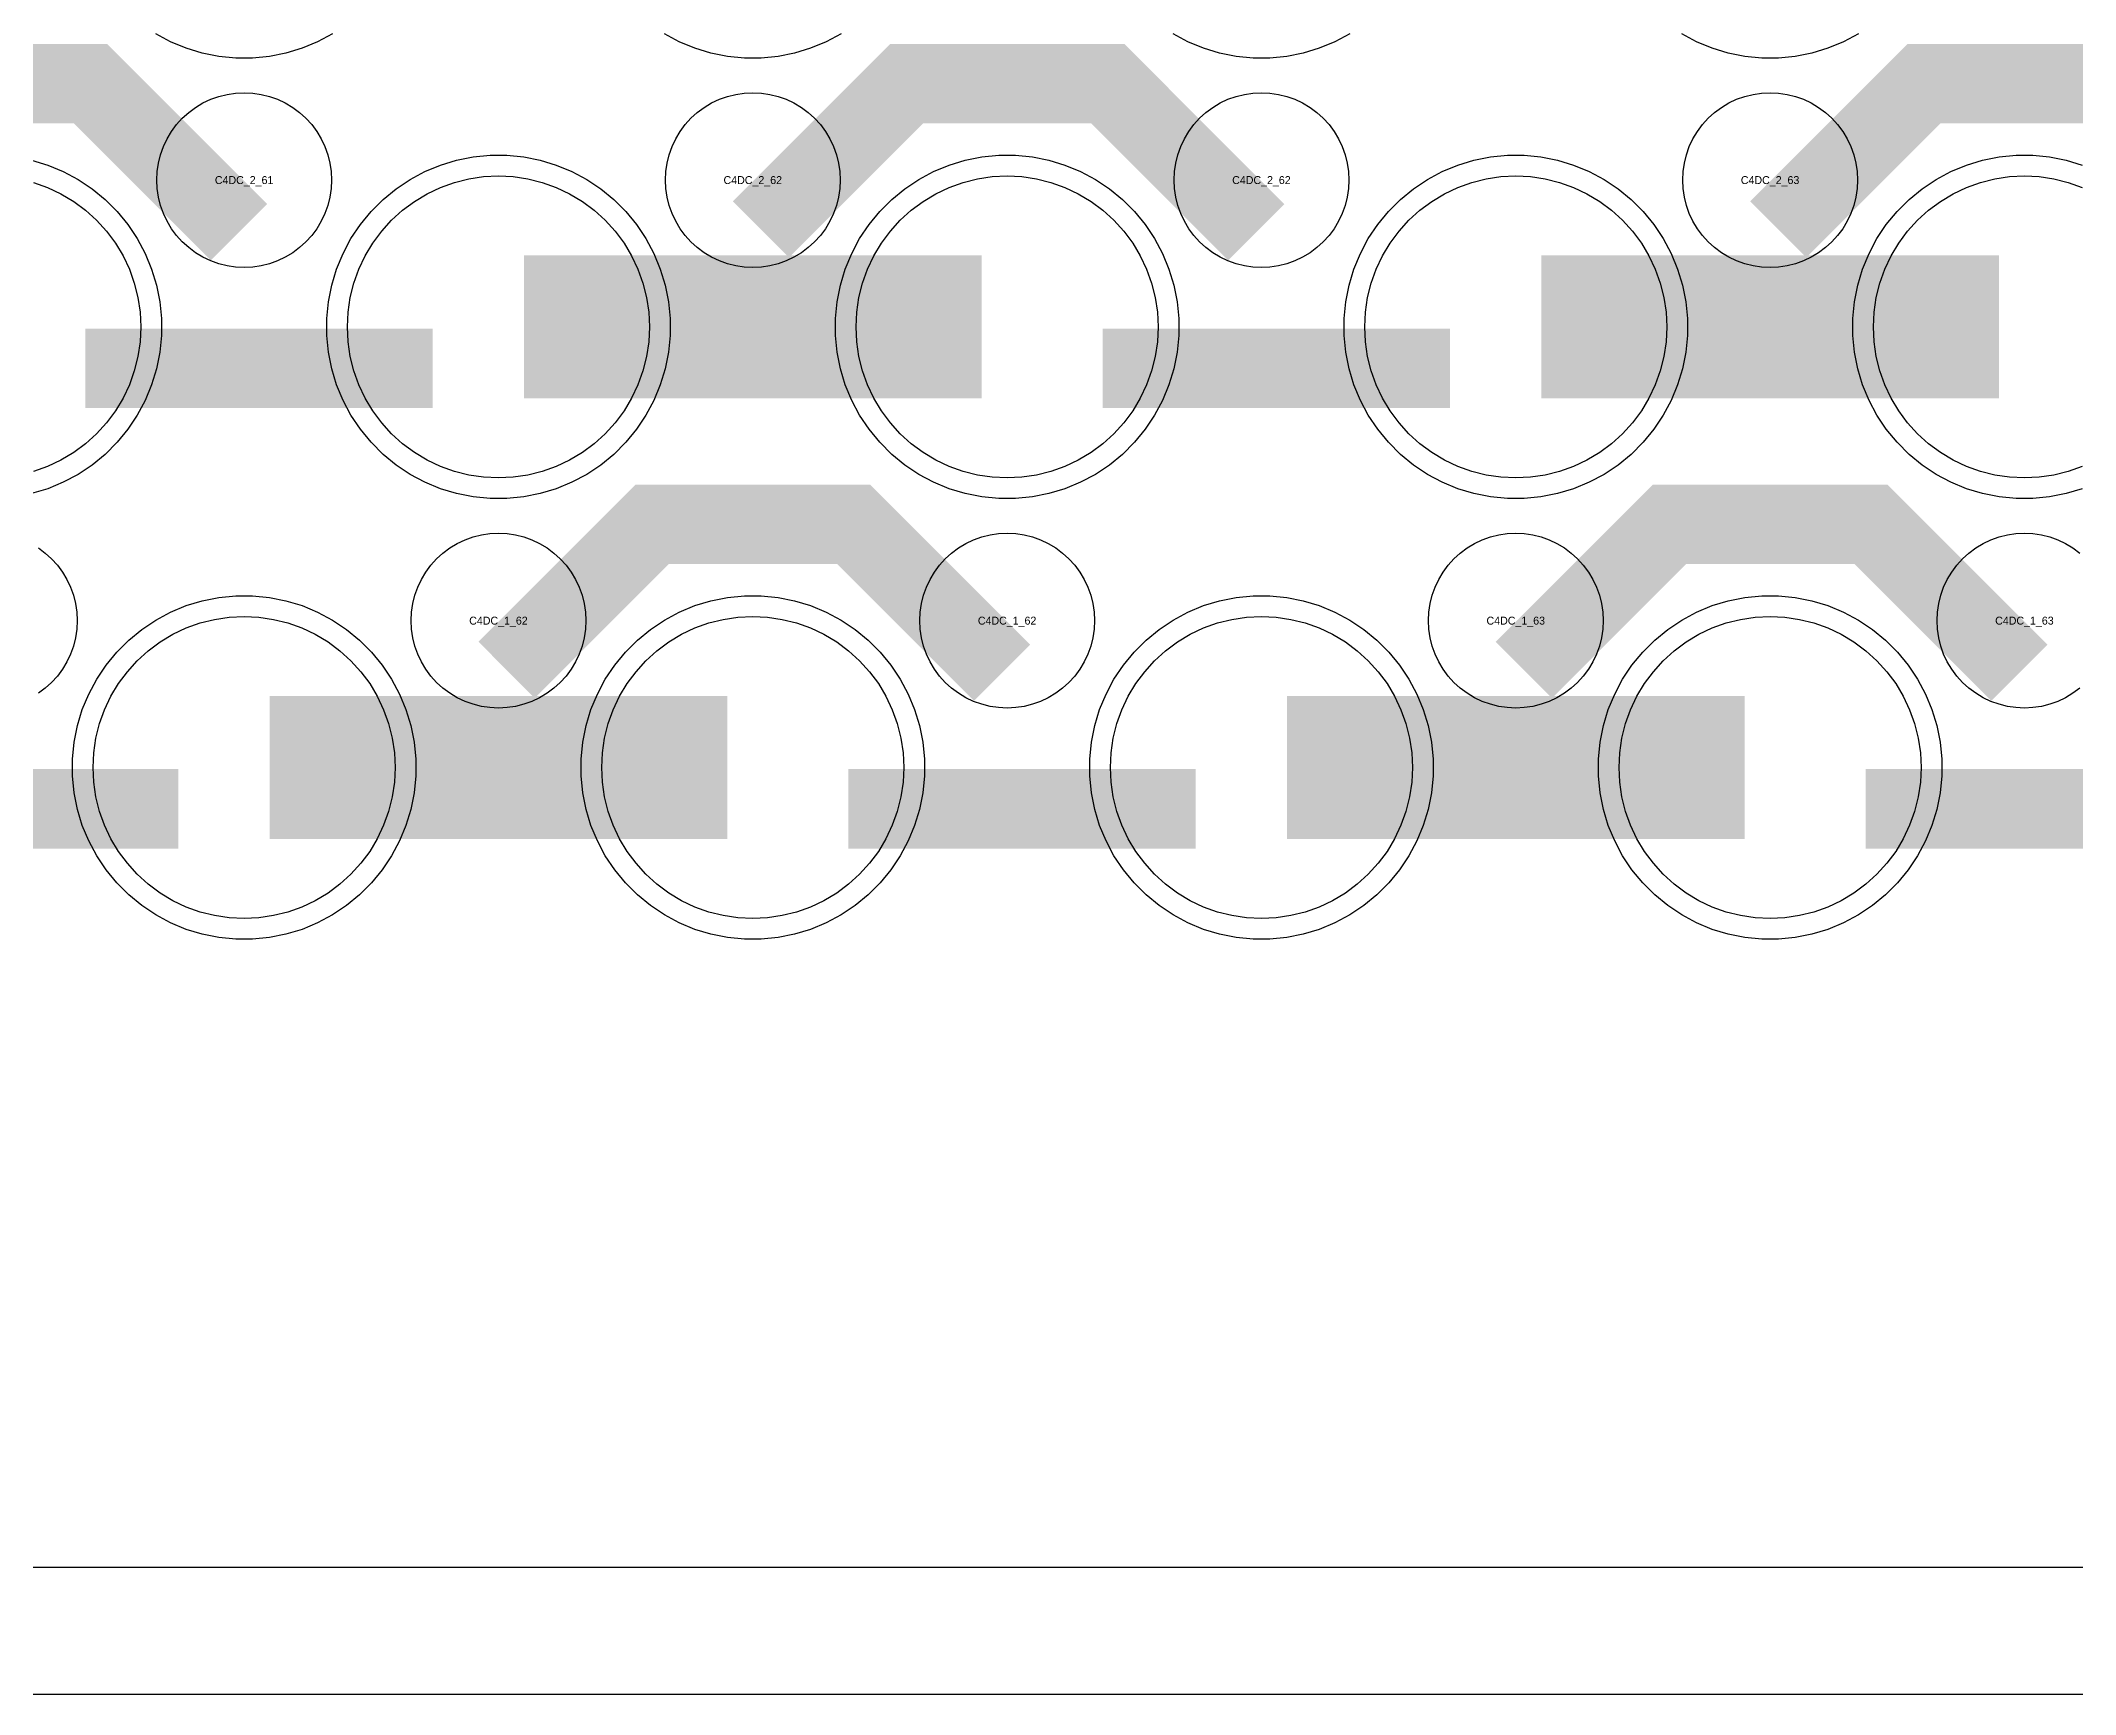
# Model space of a CAD drawing. Extents: x -11880 to 11880, y -14992 to 14992.
# Drawn here: x 7696 to 8336, y -14992 to -14472 of the extents above; entities that cross this region are included whole.
import ezdxf
from ezdxf.enums import TextEntityAlignment as Align

# ---------------------------------------------------------------- set-up
doc = ezdxf.new("R2010")
doc.units = 0
doc.header["$MEASUREMENT"] = 0
for name, color, linetype in [('GDS_775_DT_237', 138, 'CONTINUOUS'), ('OUTLINE', 30, 'CONTINUOUS'), ('RDL1_FS', 34, 'CONTINUOUS'), ('RDL_BS', 160, 'CONTINUOUS')]:
    doc.layers.add(name, color=color, linetype=linetype)

msp = doc.modelspace()

# ---------------------------------------------------------------- linework, layer by layer
at = {"layer": 'OUTLINE'}
for points in [[(-11880, -14992.5), (11880, -14992.5), (11880, 14992.5), (-11880, 14992.5)], [(-11840, -14952.5), (11840, -14952.5), (11840, 14952.5), (-11840, 14952.5)]]:
    msp.add_lwpolyline(points, close=True, dxfattribs=at)
at = {"layer": 'RDL1_FS', "color": 241, "true_color": 0xf7abae}
for points in [[(7840, -14609.944), (7835.343, -14609.715), (7830.732, -14609.031), (7826.209, -14607.899), (7821.819, -14606.327), (7817.605, -14604.335), (7813.605, -14601.937), (7809.86, -14599.159), (7806.406, -14596.029), (7803.276, -14592.575), (7800.498, -14588.83), (7798.1, -14584.83), (7796.108, -14580.616), (7794.536, -14576.226), (7793.404, -14571.703), (7792.72, -14567.092), (7792.491, -14562.435), (7792.72, -14557.778), (7793.404, -14553.167), (7794.536, -14548.644), (7796.108, -14544.254), (7798.1, -14540.04), (7800.498, -14536.04), (7803.276, -14532.295), (7806.406, -14528.841), (7809.86, -14525.711), (7813.605, -14522.933), (7817.605, -14520.535), (7821.819, -14518.543), (7826.209, -14516.971), (7830.732, -14515.839), (7835.343, -14515.155), (7840, -14514.926), (7844.657, -14515.155), (7849.268, -14515.839), (7853.791, -14516.971), (7858.181, -14518.543), (7862.395, -14520.535), (7866.395, -14522.933), (7870.14, -14525.711), (7873.594, -14528.841), (7876.724, -14532.295), (7879.502, -14536.04), (7881.9, -14540.04), (7883.892, -14544.254), (7885.464, -14548.644), (7886.596, -14553.167), (7887.28, -14557.778), (7887.509, -14562.435), (7887.28, -14567.092), (7886.596, -14571.703), (7885.464, -14576.226), (7883.892, -14580.616), (7881.9, -14584.83), (7879.502, -14588.83), (7876.724, -14592.575), (7873.594, -14596.029), (7870.14, -14599.159), (7866.395, -14601.937), (7862.395, -14604.335), (7858.181, -14606.327), (7853.791, -14607.899), (7849.268, -14609.031), (7844.657, -14609.715)], [(8000, -14609.944), (7995.343, -14609.715), (7990.732, -14609.031), (7986.209, -14607.899), (7981.819, -14606.327), (7977.605, -14604.335), (7973.605, -14601.937), (7969.86, -14599.159), (7966.406, -14596.029), (7963.276, -14592.575), (7960.498, -14588.83), (7958.1, -14584.83), (7956.108, -14580.616), (7954.536, -14576.226), (7953.404, -14571.703), (7952.72, -14567.092), (7952.491, -14562.435), (7952.72, -14557.778), (7953.404, -14553.167), (7954.536, -14548.644), (7956.108, -14544.254), (7958.1, -14540.04), (7960.498, -14536.04), (7963.276, -14532.295), (7966.406, -14528.841), (7969.86, -14525.711), (7973.605, -14522.933), (7977.605, -14520.535), (7981.819, -14518.543), (7986.209, -14516.971), (7990.732, -14515.839), (7995.343, -14515.155), (8000, -14514.926), (8004.657, -14515.155), (8009.268, -14515.839), (8013.791, -14516.971), (8018.181, -14518.543), (8022.395, -14520.535), (8026.395, -14522.933), (8030.14, -14525.711), (8033.594, -14528.841), (8036.724, -14532.295), (8039.502, -14536.04), (8041.9, -14540.04), (8043.892, -14544.254), (8045.464, -14548.644), (8046.596, -14553.167), (8047.28, -14557.778), (8047.509, -14562.435), (8047.28, -14567.092), (8046.596, -14571.703), (8045.464, -14576.226), (8043.892, -14580.616), (8041.9, -14584.83), (8039.502, -14588.83), (8036.724, -14592.575), (8033.594, -14596.029), (8030.14, -14599.159), (8026.395, -14601.937), (8022.395, -14604.335), (8018.181, -14606.327), (8013.791, -14607.899), (8009.268, -14609.031), (8004.657, -14609.715)], [(8160, -14609.944), (8155.343, -14609.715), (8150.732, -14609.031), (8146.209, -14607.899), (8141.819, -14606.327), (8137.605, -14604.335), (8133.605, -14601.937), (8129.86, -14599.159), (8126.406, -14596.029), (8123.276, -14592.575), (8120.498, -14588.83), (8118.1, -14584.83), (8116.108, -14580.616), (8114.536, -14576.226), (8113.404, -14571.703), (8112.72, -14567.092), (8112.491, -14562.435), (8112.72, -14557.778), (8113.404, -14553.167), (8114.536, -14548.644), (8116.108, -14544.254), (8118.1, -14540.04), (8120.498, -14536.04), (8123.276, -14532.295), (8126.406, -14528.841), (8129.86, -14525.711), (8133.605, -14522.933), (8137.605, -14520.535), (8141.819, -14518.543), (8146.209, -14516.971), (8150.732, -14515.839), (8155.343, -14515.155), (8160, -14514.926), (8164.657, -14515.155), (8169.268, -14515.839), (8173.791, -14516.971), (8178.181, -14518.543), (8182.395, -14520.535), (8186.395, -14522.933), (8190.14, -14525.711), (8193.594, -14528.841), (8196.724, -14532.295), (8199.502, -14536.04), (8201.9, -14540.04), (8203.892, -14544.254), (8205.464, -14548.644), (8206.596, -14553.167), (8207.28, -14557.778), (8207.509, -14562.435), (8207.28, -14567.092), (8206.596, -14571.703), (8205.464, -14576.226), (8203.892, -14580.616), (8201.9, -14584.83), (8199.502, -14588.83), (8196.724, -14592.575), (8193.594, -14596.029), (8190.14, -14599.159), (8186.395, -14601.937), (8182.395, -14604.335), (8178.181, -14606.327), (8173.791, -14607.899), (8169.268, -14609.031), (8164.657, -14609.715)]]:
    msp.add_lwpolyline(points, close=True, dxfattribs=at)
for points in [[(8338.181, -14606.327), (8333.791, -14607.899), (8329.268, -14609.031), (8324.657, -14609.715), (8320, -14609.944), (8315.343, -14609.715), (8310.732, -14609.031), (8306.209, -14607.899), (8301.819, -14606.327), (8297.605, -14604.335), (8293.605, -14601.937), (8289.86, -14599.159), (8286.406, -14596.029), (8283.276, -14592.575), (8280.498, -14588.83), (8278.1, -14584.83), (8276.108, -14580.616), (8274.536, -14576.226), (8273.404, -14571.703), (8272.72, -14567.092), (8272.491, -14562.435), (8272.72, -14557.778), (8273.404, -14553.167), (8274.536, -14548.644), (8276.108, -14544.254), (8278.1, -14540.04), (8280.498, -14536.04), (8283.276, -14532.295), (8286.406, -14528.841), (8289.86, -14525.711), (8293.605, -14522.933), (8297.605, -14520.535), (8301.819, -14518.543), (8306.209, -14516.971), (8310.732, -14515.839), (8315.343, -14515.155), (8320, -14514.926), (8324.657, -14515.155), (8329.268, -14515.839), (8333.791, -14516.971), (8338.181, -14518.543)], [(7693.791, -14516.971), (7698.181, -14518.543), (7702.395, -14520.535), (7706.395, -14522.933), (7710.14, -14525.711), (7713.594, -14528.841), (7716.724, -14532.295), (7719.502, -14536.04), (7721.9, -14540.04), (7723.892, -14544.254), (7725.464, -14548.644), (7726.596, -14553.167), (7727.28, -14557.778), (7727.509, -14562.435), (7727.28, -14567.092), (7726.596, -14571.703), (7725.464, -14576.226), (7723.892, -14580.616), (7721.9, -14584.83), (7719.502, -14588.83), (7716.724, -14592.575), (7713.594, -14596.029), (7710.14, -14599.159), (7706.395, -14601.937), (7702.395, -14604.335), (7698.181, -14606.327), (7693.791, -14607.899)]]:
    msp.add_lwpolyline(points, dxfattribs=at)
for points in [[(7848.002, -14562.435, 45, 45, 0), (7920.002, -14562.435, 45, 45, 0)], [(7920.002, -14562.435, 45, 45, 0), (7992.002, -14562.435, 45, 45, 0)], [(8168.002, -14562.435, 45, 45, 0), (8240.002, -14562.435, 45, 45, 0)], [(8240.002, -14562.435, 45, 45, 0), (8312.002, -14562.435, 45, 45, 0)]]:
    msp.add_lwpolyline(points, format="xyseb", dxfattribs=at)
at = {"layer": 'RDL1_FS'}
for points in [[(7760, -14748.509), (7755.343, -14748.28), (7750.732, -14747.596), (7746.209, -14746.464), (7741.819, -14744.892), (7737.605, -14742.9), (7733.605, -14740.502), (7729.86, -14737.724), (7726.406, -14734.594), (7723.276, -14731.14), (7720.498, -14727.395), (7718.1, -14723.395), (7716.108, -14719.181), (7714.536, -14714.791), (7713.404, -14710.268), (7712.72, -14705.657), (7712.491, -14701), (7712.72, -14696.343), (7713.404, -14691.732), (7714.536, -14687.209), (7716.108, -14682.819), (7718.1, -14678.605), (7720.498, -14674.605), (7723.276, -14670.86), (7726.406, -14667.406), (7729.86, -14664.276), (7733.605, -14661.498), (7737.605, -14659.1), (7741.819, -14657.108), (7746.209, -14655.536), (7750.732, -14654.404), (7755.343, -14653.72), (7760, -14653.491), (7764.657, -14653.72), (7769.268, -14654.404), (7773.791, -14655.536), (7778.181, -14657.108), (7782.395, -14659.1), (7786.395, -14661.498), (7790.14, -14664.276), (7793.594, -14667.406), (7796.724, -14670.86), (7799.502, -14674.605), (7801.9, -14678.605), (7803.892, -14682.819), (7805.464, -14687.209), (7806.596, -14691.732), (7807.28, -14696.343), (7807.509, -14701), (7807.28, -14705.657), (7806.596, -14710.268), (7805.464, -14714.791), (7803.892, -14719.181), (7801.9, -14723.395), (7799.502, -14727.395), (7796.724, -14731.14), (7793.594, -14734.594), (7790.14, -14737.724), (7786.395, -14740.502), (7782.395, -14742.9), (7778.181, -14744.892), (7773.791, -14746.464), (7769.268, -14747.596), (7764.657, -14748.28)], [(7920, -14748.509), (7915.343, -14748.28), (7910.732, -14747.596), (7906.209, -14746.464), (7901.819, -14744.892), (7897.605, -14742.9), (7893.605, -14740.502), (7889.86, -14737.724), (7886.406, -14734.594), (7883.276, -14731.14), (7880.498, -14727.395), (7878.1, -14723.395), (7876.108, -14719.181), (7874.536, -14714.791), (7873.404, -14710.268), (7872.72, -14705.657), (7872.491, -14701), (7872.72, -14696.343), (7873.404, -14691.732), (7874.536, -14687.209), (7876.108, -14682.819), (7878.1, -14678.605), (7880.498, -14674.605), (7883.276, -14670.86), (7886.406, -14667.406), (7889.86, -14664.276), (7893.605, -14661.498), (7897.605, -14659.1), (7901.819, -14657.108), (7906.209, -14655.536), (7910.732, -14654.404), (7915.343, -14653.72), (7920, -14653.491), (7924.657, -14653.72), (7929.268, -14654.404), (7933.791, -14655.536), (7938.181, -14657.108), (7942.395, -14659.1), (7946.395, -14661.498), (7950.14, -14664.276), (7953.594, -14667.406), (7956.724, -14670.86), (7959.502, -14674.605), (7961.9, -14678.605), (7963.892, -14682.819), (7965.464, -14687.209), (7966.596, -14691.732), (7967.28, -14696.343), (7967.509, -14701), (7967.28, -14705.657), (7966.596, -14710.268), (7965.464, -14714.791), (7963.892, -14719.181), (7961.9, -14723.395), (7959.502, -14727.395), (7956.724, -14731.14), (7953.594, -14734.594), (7950.14, -14737.724), (7946.395, -14740.502), (7942.395, -14742.9), (7938.181, -14744.892), (7933.791, -14746.464), (7929.268, -14747.596), (7924.657, -14748.28)], [(8080, -14748.509), (8075.343, -14748.28), (8070.732, -14747.596), (8066.209, -14746.464), (8061.819, -14744.892), (8057.605, -14742.9), (8053.605, -14740.502), (8049.86, -14737.724), (8046.406, -14734.594), (8043.276, -14731.14), (8040.498, -14727.395), (8038.1, -14723.395), (8036.108, -14719.181), (8034.536, -14714.791), (8033.404, -14710.268), (8032.72, -14705.657), (8032.491, -14701), (8032.72, -14696.343), (8033.404, -14691.732), (8034.536, -14687.209), (8036.108, -14682.819), (8038.1, -14678.605), (8040.498, -14674.605), (8043.276, -14670.86), (8046.406, -14667.406), (8049.86, -14664.276), (8053.605, -14661.498), (8057.605, -14659.1), (8061.819, -14657.108), (8066.209, -14655.536), (8070.732, -14654.404), (8075.343, -14653.72), (8080, -14653.491), (8084.657, -14653.72), (8089.268, -14654.404), (8093.791, -14655.536), (8098.181, -14657.108), (8102.395, -14659.1), (8106.395, -14661.498), (8110.14, -14664.276), (8113.594, -14667.406), (8116.724, -14670.86), (8119.502, -14674.605), (8121.9, -14678.605), (8123.892, -14682.819), (8125.464, -14687.209), (8126.596, -14691.732), (8127.28, -14696.343), (8127.509, -14701), (8127.28, -14705.657), (8126.596, -14710.268), (8125.464, -14714.791), (8123.892, -14719.181), (8121.9, -14723.395), (8119.502, -14727.395), (8116.724, -14731.14), (8113.594, -14734.594), (8110.14, -14737.724), (8106.395, -14740.502), (8102.395, -14742.9), (8098.181, -14744.892), (8093.791, -14746.464), (8089.268, -14747.596), (8084.657, -14748.28)], [(8240, -14748.509), (8235.343, -14748.28), (8230.732, -14747.596), (8226.209, -14746.464), (8221.819, -14744.892), (8217.605, -14742.9), (8213.605, -14740.502), (8209.86, -14737.724), (8206.406, -14734.594), (8203.276, -14731.14), (8200.498, -14727.395), (8198.1, -14723.395), (8196.108, -14719.181), (8194.536, -14714.791), (8193.404, -14710.268), (8192.72, -14705.657), (8192.491, -14701), (8192.72, -14696.343), (8193.404, -14691.732), (8194.536, -14687.209), (8196.108, -14682.819), (8198.1, -14678.605), (8200.498, -14674.605), (8203.276, -14670.86), (8206.406, -14667.406), (8209.86, -14664.276), (8213.605, -14661.498), (8217.605, -14659.1), (8221.819, -14657.108), (8226.209, -14655.536), (8230.732, -14654.404), (8235.343, -14653.72), (8240, -14653.491), (8244.657, -14653.72), (8249.268, -14654.404), (8253.791, -14655.536), (8258.181, -14657.108), (8262.395, -14659.1), (8266.395, -14661.498), (8270.14, -14664.276), (8273.594, -14667.406), (8276.724, -14670.86), (8279.502, -14674.605), (8281.9, -14678.605), (8283.892, -14682.819), (8285.464, -14687.209), (8286.596, -14691.732), (8287.28, -14696.343), (8287.509, -14701), (8287.28, -14705.657), (8286.596, -14710.268), (8285.464, -14714.791), (8283.892, -14719.181), (8281.9, -14723.395), (8279.502, -14727.395), (8276.724, -14731.14), (8273.594, -14734.594), (8270.14, -14737.724), (8266.395, -14740.502), (8262.395, -14742.9), (8258.181, -14744.892), (8253.791, -14746.464), (8249.268, -14747.596), (8244.657, -14748.28)]]:
    msp.add_lwpolyline(points, close=True, dxfattribs=at)
for points in [[(7768.002, -14701, 45, 45, 0), (7840.002, -14701, 45, 45, 0)], [(7840.002, -14701, 45, 45, 0), (7912.002, -14701, 45, 45, 0)], [(8088.002, -14701, 45, 45, 0), (8160.002, -14701, 45, 45, 0)], [(8160.002, -14701, 45, 45, 0), (8232.002, -14701, 45, 45, 0)]]:
    msp.add_lwpolyline(points, format="xyseb", dxfattribs=at)
at = {"layer": 'RDL_BS', "color": 241, "true_color": 0xf7abae}
for points in [[(7787.777, -14470.253), (7783.115, -14472.745), (7778.205, -14474.776), (7773.165, -14476.307), (7767.938, -14477.353), (7762.644, -14477.87), (7757.356, -14477.87), (7752.062, -14477.353), (7746.835, -14476.307), (7741.795, -14474.776), (7736.885, -14472.745), (7732.223, -14470.253)], [(7947.777, -14470.253), (7943.115, -14472.745), (7938.205, -14474.776), (7933.165, -14476.307), (7927.938, -14477.353), (7922.644, -14477.87), (7917.356, -14477.87), (7912.062, -14477.353), (7906.835, -14476.307), (7901.795, -14474.776), (7896.885, -14472.745), (7892.223, -14470.253)], [(8107.777, -14470.253), (8103.115, -14472.745), (8098.205, -14474.776), (8093.165, -14476.307), (8087.938, -14477.353), (8082.644, -14477.87), (8077.356, -14477.87), (8072.062, -14477.353), (8066.835, -14476.307), (8061.795, -14474.776), (8056.885, -14472.745), (8052.223, -14470.253)], [(8267.777, -14470.253), (8263.115, -14472.745), (8258.205, -14474.776), (8253.165, -14476.307), (8247.938, -14477.353), (8242.644, -14477.87), (8237.356, -14477.87), (8232.062, -14477.353), (8226.835, -14476.307), (8221.795, -14474.776), (8216.885, -14472.745), (8212.223, -14470.253)], [(8338.205, -14613.341), (8333.165, -14614.872), (8327.938, -14615.918), (8322.644, -14616.435), (8317.356, -14616.435), (8312.062, -14615.918), (8306.835, -14614.872), (8301.795, -14613.341), (8296.885, -14611.31), (8292.223, -14608.818), (8287.809, -14605.871), (8283.708, -14602.509), (8279.926, -14598.727), (8276.564, -14594.626), (8273.617, -14590.212), (8271.125, -14585.55), (8269.094, -14580.64), (8267.563, -14575.6), (8266.517, -14570.373), (8266, -14565.079), (8266, -14559.791), (8266.517, -14554.497), (8267.563, -14549.27), (8269.094, -14544.23), (8271.125, -14539.32), (8273.617, -14534.658), (8276.564, -14530.244), (8279.926, -14526.143), (8283.708, -14522.361), (8287.809, -14518.999), (8292.223, -14516.052), (8296.885, -14513.56), (8301.795, -14511.529), (8306.835, -14509.998), (8312.062, -14508.952), (8317.356, -14508.435), (8322.644, -14508.435), (8327.938, -14508.952), (8333.165, -14509.998), (8338.205, -14511.529)], [(7693.165, -14509.998), (7698.205, -14511.529), (7703.115, -14513.56), (7707.777, -14516.052), (7712.191, -14518.999), (7716.292, -14522.361), (7720.074, -14526.143), (7723.436, -14530.244), (7726.383, -14534.658), (7728.875, -14539.32), (7730.906, -14544.23), (7732.437, -14549.27), (7733.483, -14554.497), (7734, -14559.791), (7734, -14565.079), (7733.483, -14570.373), (7732.437, -14575.6), (7730.906, -14580.64), (7728.875, -14585.55), (7726.383, -14590.212), (7723.436, -14594.626), (7720.074, -14598.727), (7716.292, -14602.509), (7712.191, -14605.871), (7707.777, -14608.818), (7703.115, -14611.31), (7698.205, -14613.341), (7693.165, -14614.872)]]:
    msp.add_lwpolyline(points, dxfattribs=at)
at = {"layer": 'RDL_BS'}
for points in [[(7758.401, -14532.648, 25, 25, 0), (7711.687, -14485.934, 25, 25, 0), (7681.929, -14485.934, 25, 25, 0)], [(7922.562, -14531.749, 25, 25, 0), (7968.377, -14485.934, 25, 25, 0), (8001.93, -14485.934, 25, 25, 0)], [(8078.401, -14532.648, 25, 25, 0), (8031.687, -14485.934, 25, 25, 0), (8001.929, -14485.934, 25, 25, 0)], [(8242.562, -14531.749, 25, 25, 0), (8288.377, -14485.934, 25, 25, 0), (8321.93, -14485.934, 25, 25, 0)], [(8398.401, -14532.648, 25, 25, 0), (8351.687, -14485.934, 25, 25, 0), (8321.929, -14485.934, 25, 25, 0)], [(7842.562, -14670.314, 25, 25, 0), (7888.377, -14624.499, 25, 25, 0), (7921.93, -14624.499, 25, 25, 0)], [(7998.401, -14671.213, 25, 25, 0), (7951.687, -14624.499, 25, 25, 0), (7921.929, -14624.499, 25, 25, 0)], [(8162.562, -14670.314, 25, 25, 0), (8208.377, -14624.499, 25, 25, 0), (8241.93, -14624.499, 25, 25, 0)], [(8318.401, -14671.213, 25, 25, 0), (8271.687, -14624.499, 25, 25, 0), (8241.929, -14624.499, 25, 25, 0)], [(7630.016, -14714.013, 25, 25, 0), (7739.281, -14714.013, 25, 25, 0)], [(7950.016, -14714.013, 25, 25, 0), (8059.281, -14714.013, 25, 25, 0)], [(8270.016, -14714.013, 25, 25, 0), (8379.281, -14714.013, 25, 25, 0)]]:
    msp.add_lwpolyline(points, format="xyseb", dxfattribs=at)
for points in [[(7760, -14543.741), (7757.307, -14543.609), (7754.635, -14543.213), (7752.016, -14542.556), (7749.481, -14541.649), (7747.044, -14540.497), (7744.72, -14539.104), (7742.557, -14537.501), (7740.558, -14535.689), (7738.746, -14533.69), (7737.143, -14531.527), (7735.75, -14529.203), (7734.598, -14526.766), (7733.691, -14524.231), (7733.034, -14521.612), (7732.638, -14518.94), (7732.506, -14516.247), (7732.638, -14513.554), (7733.034, -14510.882), (7733.691, -14508.263), (7734.598, -14505.728), (7735.75, -14503.291), (7737.143, -14500.967), (7738.746, -14498.804), (7740.558, -14496.805), (7742.557, -14494.993), (7744.72, -14493.39), (7747.044, -14491.997), (7749.481, -14490.845), (7752.016, -14489.938), (7754.635, -14489.281), (7757.307, -14488.885), (7760, -14488.753), (7762.693, -14488.885), (7765.365, -14489.281), (7767.984, -14489.938), (7770.519, -14490.845), (7772.956, -14491.997), (7775.28, -14493.39), (7777.443, -14494.993), (7779.442, -14496.805), (7781.254, -14498.804), (7782.857, -14500.967), (7784.25, -14503.291), (7785.402, -14505.728), (7786.309, -14508.263), (7786.966, -14510.882), (7787.362, -14513.554), (7787.494, -14516.247), (7787.362, -14518.94), (7786.966, -14521.612), (7786.309, -14524.231), (7785.402, -14526.766), (7784.25, -14529.203), (7782.857, -14531.527), (7781.254, -14533.69), (7779.442, -14535.689), (7777.443, -14537.501), (7775.28, -14539.104), (7772.956, -14540.497), (7770.519, -14541.649), (7767.984, -14542.556), (7765.365, -14543.213), (7762.693, -14543.609)], [(7920, -14543.741), (7917.307, -14543.609), (7914.635, -14543.213), (7912.016, -14542.556), (7909.481, -14541.649), (7907.044, -14540.497), (7904.72, -14539.104), (7902.557, -14537.501), (7900.558, -14535.689), (7898.746, -14533.69), (7897.143, -14531.527), (7895.75, -14529.203), (7894.598, -14526.766), (7893.691, -14524.231), (7893.034, -14521.612), (7892.638, -14518.94), (7892.506, -14516.247), (7892.638, -14513.554), (7893.034, -14510.882), (7893.691, -14508.263), (7894.598, -14505.728), (7895.75, -14503.291), (7897.143, -14500.967), (7898.746, -14498.804), (7900.558, -14496.805), (7902.557, -14494.993), (7904.72, -14493.39), (7907.044, -14491.997), (7909.481, -14490.845), (7912.016, -14489.938), (7914.635, -14489.281), (7917.307, -14488.885), (7920, -14488.753), (7922.693, -14488.885), (7925.365, -14489.281), (7927.984, -14489.938), (7930.519, -14490.845), (7932.956, -14491.997), (7935.28, -14493.39), (7937.443, -14494.993), (7939.442, -14496.805), (7941.254, -14498.804), (7942.857, -14500.967), (7944.25, -14503.291), (7945.402, -14505.728), (7946.309, -14508.263), (7946.966, -14510.882), (7947.362, -14513.554), (7947.494, -14516.247), (7947.362, -14518.94), (7946.966, -14521.612), (7946.309, -14524.231), (7945.402, -14526.766), (7944.25, -14529.203), (7942.857, -14531.527), (7941.254, -14533.69), (7939.442, -14535.689), (7937.443, -14537.501), (7935.28, -14539.104), (7932.956, -14540.497), (7930.519, -14541.649), (7927.984, -14542.556), (7925.365, -14543.213), (7922.693, -14543.609)], [(8080, -14543.741), (8077.307, -14543.609), (8074.635, -14543.213), (8072.016, -14542.556), (8069.481, -14541.649), (8067.044, -14540.497), (8064.72, -14539.104), (8062.557, -14537.501), (8060.558, -14535.689), (8058.746, -14533.69), (8057.143, -14531.527), (8055.75, -14529.203), (8054.598, -14526.766), (8053.691, -14524.231), (8053.034, -14521.612), (8052.638, -14518.94), (8052.506, -14516.247), (8052.638, -14513.554), (8053.034, -14510.882), (8053.691, -14508.263), (8054.598, -14505.728), (8055.75, -14503.291), (8057.143, -14500.967), (8058.746, -14498.804), (8060.558, -14496.805), (8062.557, -14494.993), (8064.72, -14493.39), (8067.044, -14491.997), (8069.481, -14490.845), (8072.016, -14489.938), (8074.635, -14489.281), (8077.307, -14488.885), (8080, -14488.753), (8082.693, -14488.885), (8085.365, -14489.281), (8087.984, -14489.938), (8090.519, -14490.845), (8092.956, -14491.997), (8095.28, -14493.39), (8097.443, -14494.993), (8099.442, -14496.805), (8101.254, -14498.804), (8102.857, -14500.967), (8104.25, -14503.291), (8105.402, -14505.728), (8106.309, -14508.263), (8106.966, -14510.882), (8107.362, -14513.554), (8107.494, -14516.247), (8107.362, -14518.94), (8106.966, -14521.612), (8106.309, -14524.231), (8105.402, -14526.766), (8104.25, -14529.203), (8102.857, -14531.527), (8101.254, -14533.69), (8099.442, -14535.689), (8097.443, -14537.501), (8095.28, -14539.104), (8092.956, -14540.497), (8090.519, -14541.649), (8087.984, -14542.556), (8085.365, -14543.213), (8082.693, -14543.609)], [(8240, -14543.741), (8237.307, -14543.609), (8234.635, -14543.213), (8232.016, -14542.556), (8229.481, -14541.649), (8227.044, -14540.497), (8224.72, -14539.104), (8222.557, -14537.501), (8220.558, -14535.689), (8218.746, -14533.69), (8217.143, -14531.527), (8215.75, -14529.203), (8214.598, -14526.766), (8213.691, -14524.231), (8213.034, -14521.612), (8212.638, -14518.94), (8212.506, -14516.247), (8212.638, -14513.554), (8213.034, -14510.882), (8213.691, -14508.263), (8214.598, -14505.728), (8215.75, -14503.291), (8217.143, -14500.967), (8218.746, -14498.804), (8220.558, -14496.805), (8222.557, -14494.993), (8224.72, -14493.39), (8227.044, -14491.997), (8229.481, -14490.845), (8232.016, -14489.938), (8234.635, -14489.281), (8237.307, -14488.885), (8240, -14488.753), (8242.693, -14488.885), (8245.365, -14489.281), (8247.984, -14489.938), (8250.519, -14490.845), (8252.956, -14491.997), (8255.28, -14493.39), (8257.443, -14494.993), (8259.442, -14496.805), (8261.254, -14498.804), (8262.857, -14500.967), (8264.25, -14503.291), (8265.402, -14505.728), (8266.309, -14508.263), (8266.966, -14510.882), (8267.362, -14513.554), (8267.494, -14516.247), (8267.362, -14518.94), (8266.966, -14521.612), (8266.309, -14524.231), (8265.402, -14526.766), (8264.25, -14529.203), (8262.857, -14531.527), (8261.254, -14533.69), (8259.442, -14535.689), (8257.443, -14537.501), (8255.28, -14539.104), (8252.956, -14540.497), (8250.519, -14541.649), (8247.984, -14542.556), (8245.365, -14543.213), (8242.693, -14543.609)], [(7840, -14682.306), (7837.307, -14682.174), (7834.635, -14681.778), (7832.016, -14681.121), (7829.481, -14680.214), (7827.044, -14679.062), (7824.72, -14677.669), (7822.557, -14676.066), (7820.558, -14674.254), (7818.746, -14672.255), (7817.143, -14670.092), (7815.75, -14667.768), (7814.598, -14665.331), (7813.691, -14662.796), (7813.034, -14660.177), (7812.638, -14657.505), (7812.506, -14654.812), (7812.638, -14652.119), (7813.034, -14649.447), (7813.691, -14646.828), (7814.598, -14644.293), (7815.75, -14641.856), (7817.143, -14639.532), (7818.746, -14637.369), (7820.558, -14635.37), (7822.557, -14633.558), (7824.72, -14631.955), (7827.044, -14630.562), (7829.481, -14629.41), (7832.016, -14628.503), (7834.635, -14627.846), (7837.307, -14627.45), (7840, -14627.318), (7842.693, -14627.45), (7845.365, -14627.846), (7847.984, -14628.503), (7850.519, -14629.41), (7852.956, -14630.562), (7855.28, -14631.955), (7857.443, -14633.558), (7859.442, -14635.37), (7861.254, -14637.369), (7862.857, -14639.532), (7864.25, -14641.856), (7865.402, -14644.293), (7866.309, -14646.828), (7866.966, -14649.447), (7867.362, -14652.119), (7867.494, -14654.812), (7867.362, -14657.505), (7866.966, -14660.177), (7866.309, -14662.796), (7865.402, -14665.331), (7864.25, -14667.768), (7862.857, -14670.092), (7861.254, -14672.255), (7859.442, -14674.254), (7857.443, -14676.066), (7855.28, -14677.669), (7852.956, -14679.062), (7850.519, -14680.214), (7847.984, -14681.121), (7845.365, -14681.778), (7842.693, -14682.174)], [(8000, -14682.306), (7997.307, -14682.174), (7994.635, -14681.778), (7992.016, -14681.121), (7989.481, -14680.214), (7987.044, -14679.062), (7984.72, -14677.669), (7982.557, -14676.066), (7980.558, -14674.254), (7978.746, -14672.255), (7977.143, -14670.092), (7975.75, -14667.768), (7974.598, -14665.331), (7973.691, -14662.796), (7973.034, -14660.177), (7972.638, -14657.505), (7972.506, -14654.812), (7972.638, -14652.119), (7973.034, -14649.447), (7973.691, -14646.828), (7974.598, -14644.293), (7975.75, -14641.856), (7977.143, -14639.532), (7978.746, -14637.369), (7980.558, -14635.37), (7982.557, -14633.558), (7984.72, -14631.955), (7987.044, -14630.562), (7989.481, -14629.41), (7992.016, -14628.503), (7994.635, -14627.846), (7997.307, -14627.45), (8000, -14627.318), (8002.693, -14627.45), (8005.365, -14627.846), (8007.984, -14628.503), (8010.519, -14629.41), (8012.956, -14630.562), (8015.28, -14631.955), (8017.443, -14633.558), (8019.442, -14635.37), (8021.254, -14637.369), (8022.857, -14639.532), (8024.25, -14641.856), (8025.402, -14644.293), (8026.309, -14646.828), (8026.966, -14649.447), (8027.362, -14652.119), (8027.494, -14654.812), (8027.362, -14657.505), (8026.966, -14660.177), (8026.309, -14662.796), (8025.402, -14665.331), (8024.25, -14667.768), (8022.857, -14670.092), (8021.254, -14672.255), (8019.442, -14674.254), (8017.443, -14676.066), (8015.28, -14677.669), (8012.956, -14679.062), (8010.519, -14680.214), (8007.984, -14681.121), (8005.365, -14681.778), (8002.693, -14682.174)], [(8160, -14682.306), (8157.307, -14682.174), (8154.635, -14681.778), (8152.016, -14681.121), (8149.481, -14680.214), (8147.044, -14679.062), (8144.72, -14677.669), (8142.557, -14676.066), (8140.558, -14674.254), (8138.746, -14672.255), (8137.143, -14670.092), (8135.75, -14667.768), (8134.598, -14665.331), (8133.691, -14662.796), (8133.034, -14660.177), (8132.638, -14657.505), (8132.506, -14654.812), (8132.638, -14652.119), (8133.034, -14649.447), (8133.691, -14646.828), (8134.598, -14644.293), (8135.75, -14641.856), (8137.143, -14639.532), (8138.746, -14637.369), (8140.558, -14635.37), (8142.557, -14633.558), (8144.72, -14631.955), (8147.044, -14630.562), (8149.481, -14629.41), (8152.016, -14628.503), (8154.635, -14627.846), (8157.307, -14627.45), (8160, -14627.318), (8162.693, -14627.45), (8165.365, -14627.846), (8167.984, -14628.503), (8170.519, -14629.41), (8172.956, -14630.562), (8175.28, -14631.955), (8177.443, -14633.558), (8179.442, -14635.37), (8181.254, -14637.369), (8182.857, -14639.532), (8184.25, -14641.856), (8185.402, -14644.293), (8186.309, -14646.828), (8186.966, -14649.447), (8187.362, -14652.119), (8187.494, -14654.812), (8187.362, -14657.505), (8186.966, -14660.177), (8186.309, -14662.796), (8185.402, -14665.331), (8184.25, -14667.768), (8182.857, -14670.092), (8181.254, -14672.255), (8179.442, -14674.254), (8177.443, -14676.066), (8175.28, -14677.669), (8172.956, -14679.062), (8170.519, -14680.214), (8167.984, -14681.121), (8165.365, -14681.778), (8162.693, -14682.174)], [(7757.356, -14755), (7752.062, -14754.483), (7746.835, -14753.437), (7741.795, -14751.906), (7736.885, -14749.875), (7732.223, -14747.383), (7727.809, -14744.436), (7723.708, -14741.074), (7719.926, -14737.292), (7716.564, -14733.191), (7713.617, -14728.777), (7711.125, -14724.115), (7709.094, -14719.205), (7707.563, -14714.165), (7706.517, -14708.938), (7706, -14703.644), (7706, -14698.356), (7706.517, -14693.062), (7707.563, -14687.835), (7709.094, -14682.795), (7711.125, -14677.885), (7713.617, -14673.223), (7716.564, -14668.809), (7719.926, -14664.708), (7723.708, -14660.926), (7727.809, -14657.564), (7732.223, -14654.617), (7736.885, -14652.125), (7741.795, -14650.094), (7746.835, -14648.563), (7752.062, -14647.517), (7757.356, -14647), (7762.644, -14647), (7767.938, -14647.517), (7773.165, -14648.563), (7778.205, -14650.094), (7783.115, -14652.125), (7787.777, -14654.617), (7792.191, -14657.564), (7796.292, -14660.926), (7800.074, -14664.708), (7803.436, -14668.809), (7806.383, -14673.223), (7808.875, -14677.885), (7810.906, -14682.795), (7812.437, -14687.835), (7813.483, -14693.062), (7814, -14698.356), (7814, -14703.644), (7813.483, -14708.938), (7812.437, -14714.165), (7810.906, -14719.205), (7808.875, -14724.115), (7806.383, -14728.777), (7803.436, -14733.191), (7800.074, -14737.292), (7796.292, -14741.074), (7792.191, -14744.436), (7787.777, -14747.383), (7783.115, -14749.875), (7778.205, -14751.906), (7773.165, -14753.437), (7767.938, -14754.483), (7762.644, -14755)], [(7917.356, -14755), (7912.062, -14754.483), (7906.835, -14753.437), (7901.795, -14751.906), (7896.885, -14749.875), (7892.223, -14747.383), (7887.809, -14744.436), (7883.708, -14741.074), (7879.926, -14737.292), (7876.564, -14733.191), (7873.617, -14728.777), (7871.125, -14724.115), (7869.094, -14719.205), (7867.563, -14714.165), (7866.517, -14708.938), (7866, -14703.644), (7866, -14698.356), (7866.517, -14693.062), (7867.563, -14687.835), (7869.094, -14682.795), (7871.125, -14677.885), (7873.617, -14673.223), (7876.564, -14668.809), (7879.926, -14664.708), (7883.708, -14660.926), (7887.809, -14657.564), (7892.223, -14654.617), (7896.885, -14652.125), (7901.795, -14650.094), (7906.835, -14648.563), (7912.062, -14647.517), (7917.356, -14647), (7922.644, -14647), (7927.938, -14647.517), (7933.165, -14648.563), (7938.205, -14650.094), (7943.115, -14652.125), (7947.777, -14654.617), (7952.191, -14657.564), (7956.292, -14660.926), (7960.074, -14664.708), (7963.436, -14668.809), (7966.383, -14673.223), (7968.875, -14677.885), (7970.906, -14682.795), (7972.437, -14687.835), (7973.483, -14693.062), (7974, -14698.356), (7974, -14703.644), (7973.483, -14708.938), (7972.437, -14714.165), (7970.906, -14719.205), (7968.875, -14724.115), (7966.383, -14728.777), (7963.436, -14733.191), (7960.074, -14737.292), (7956.292, -14741.074), (7952.191, -14744.436), (7947.777, -14747.383), (7943.115, -14749.875), (7938.205, -14751.906), (7933.165, -14753.437), (7927.938, -14754.483), (7922.644, -14755)], [(8077.356, -14755), (8072.062, -14754.483), (8066.835, -14753.437), (8061.795, -14751.906), (8056.885, -14749.875), (8052.223, -14747.383), (8047.809, -14744.436), (8043.708, -14741.074), (8039.926, -14737.292), (8036.564, -14733.191), (8033.617, -14728.777), (8031.125, -14724.115), (8029.094, -14719.205), (8027.563, -14714.165), (8026.517, -14708.938), (8026, -14703.644), (8026, -14698.356), (8026.517, -14693.062), (8027.563, -14687.835), (8029.094, -14682.795), (8031.125, -14677.885), (8033.617, -14673.223), (8036.564, -14668.809), (8039.926, -14664.708), (8043.708, -14660.926), (8047.809, -14657.564), (8052.223, -14654.617), (8056.885, -14652.125), (8061.795, -14650.094), (8066.835, -14648.563), (8072.062, -14647.517), (8077.356, -14647), (8082.644, -14647), (8087.938, -14647.517), (8093.165, -14648.563), (8098.205, -14650.094), (8103.115, -14652.125), (8107.777, -14654.617), (8112.191, -14657.564), (8116.292, -14660.926), (8120.074, -14664.708), (8123.436, -14668.809), (8126.383, -14673.223), (8128.875, -14677.885), (8130.906, -14682.795), (8132.437, -14687.835), (8133.483, -14693.062), (8134, -14698.356), (8134, -14703.644), (8133.483, -14708.938), (8132.437, -14714.165), (8130.906, -14719.205), (8128.875, -14724.115), (8126.383, -14728.777), (8123.436, -14733.191), (8120.074, -14737.292), (8116.292, -14741.074), (8112.191, -14744.436), (8107.777, -14747.383), (8103.115, -14749.875), (8098.205, -14751.906), (8093.165, -14753.437), (8087.938, -14754.483), (8082.644, -14755)], [(8237.356, -14755), (8232.062, -14754.483), (8226.835, -14753.437), (8221.795, -14751.906), (8216.885, -14749.875), (8212.223, -14747.383), (8207.809, -14744.436), (8203.708, -14741.074), (8199.926, -14737.292), (8196.564, -14733.191), (8193.617, -14728.777), (8191.125, -14724.115), (8189.094, -14719.205), (8187.563, -14714.165), (8186.517, -14708.938), (8186, -14703.644), (8186, -14698.356), (8186.517, -14693.062), (8187.563, -14687.835), (8189.094, -14682.795), (8191.125, -14677.885), (8193.617, -14673.223), (8196.564, -14668.809), (8199.926, -14664.708), (8203.708, -14660.926), (8207.809, -14657.564), (8212.223, -14654.617), (8216.885, -14652.125), (8221.795, -14650.094), (8226.835, -14648.563), (8232.062, -14647.517), (8237.356, -14647), (8242.644, -14647), (8247.938, -14647.517), (8253.165, -14648.563), (8258.205, -14650.094), (8263.115, -14652.125), (8267.777, -14654.617), (8272.191, -14657.564), (8276.292, -14660.926), (8280.074, -14664.708), (8283.436, -14668.809), (8286.383, -14673.223), (8288.875, -14677.885), (8290.906, -14682.795), (8292.437, -14687.835), (8293.483, -14693.062), (8294, -14698.356), (8294, -14703.644), (8293.483, -14708.938), (8292.437, -14714.165), (8290.906, -14719.205), (8288.875, -14724.115), (8286.383, -14728.777), (8283.436, -14733.191), (8280.074, -14737.292), (8276.292, -14741.074), (8272.191, -14744.436), (8267.777, -14747.383), (8263.115, -14749.875), (8258.205, -14751.906), (8253.165, -14753.437), (8247.938, -14754.483), (8242.644, -14755)]]:
    msp.add_lwpolyline(points, close=True, dxfattribs=at)
at = {"layer": 'RDL_BS', "color": 241, "true_color": 0xf7abae}
for points in [[(7837.356, -14616.435), (7832.062, -14615.918), (7826.835, -14614.872), (7821.795, -14613.341), (7816.885, -14611.31), (7812.223, -14608.818), (7807.809, -14605.871), (7803.708, -14602.509), (7799.926, -14598.727), (7796.564, -14594.626), (7793.617, -14590.212), (7791.125, -14585.55), (7789.094, -14580.64), (7787.563, -14575.6), (7786.517, -14570.373), (7786, -14565.079), (7786, -14559.791), (7786.517, -14554.497), (7787.563, -14549.27), (7789.094, -14544.23), (7791.125, -14539.32), (7793.617, -14534.658), (7796.564, -14530.244), (7799.926, -14526.143), (7803.708, -14522.361), (7807.809, -14518.999), (7812.223, -14516.052), (7816.885, -14513.56), (7821.795, -14511.529), (7826.835, -14509.998), (7832.062, -14508.952), (7837.356, -14508.435), (7842.644, -14508.435), (7847.938, -14508.952), (7853.165, -14509.998), (7858.205, -14511.529), (7863.115, -14513.56), (7867.777, -14516.052), (7872.191, -14518.999), (7876.292, -14522.361), (7880.074, -14526.143), (7883.436, -14530.244), (7886.383, -14534.658), (7888.875, -14539.32), (7890.906, -14544.23), (7892.437, -14549.27), (7893.483, -14554.497), (7894, -14559.791), (7894, -14565.079), (7893.483, -14570.373), (7892.437, -14575.6), (7890.906, -14580.64), (7888.875, -14585.55), (7886.383, -14590.212), (7883.436, -14594.626), (7880.074, -14598.727), (7876.292, -14602.509), (7872.191, -14605.871), (7867.777, -14608.818), (7863.115, -14611.31), (7858.205, -14613.341), (7853.165, -14614.872), (7847.938, -14615.918), (7842.644, -14616.435)], [(7997.356, -14616.435), (7992.062, -14615.918), (7986.835, -14614.872), (7981.795, -14613.341), (7976.885, -14611.31), (7972.223, -14608.818), (7967.809, -14605.871), (7963.708, -14602.509), (7959.926, -14598.727), (7956.564, -14594.626), (7953.617, -14590.212), (7951.125, -14585.55), (7949.094, -14580.64), (7947.563, -14575.6), (7946.517, -14570.373), (7946, -14565.079), (7946, -14559.791), (7946.517, -14554.497), (7947.563, -14549.27), (7949.094, -14544.23), (7951.125, -14539.32), (7953.617, -14534.658), (7956.564, -14530.244), (7959.926, -14526.143), (7963.708, -14522.361), (7967.809, -14518.999), (7972.223, -14516.052), (7976.885, -14513.56), (7981.795, -14511.529), (7986.835, -14509.998), (7992.062, -14508.952), (7997.356, -14508.435), (8002.644, -14508.435), (8007.938, -14508.952), (8013.165, -14509.998), (8018.205, -14511.529), (8023.115, -14513.56), (8027.777, -14516.052), (8032.191, -14518.999), (8036.292, -14522.361), (8040.074, -14526.143), (8043.436, -14530.244), (8046.383, -14534.658), (8048.875, -14539.32), (8050.906, -14544.23), (8052.437, -14549.27), (8053.483, -14554.497), (8054, -14559.791), (8054, -14565.079), (8053.483, -14570.373), (8052.437, -14575.6), (8050.906, -14580.64), (8048.875, -14585.55), (8046.383, -14590.212), (8043.436, -14594.626), (8040.074, -14598.727), (8036.292, -14602.509), (8032.191, -14605.871), (8027.777, -14608.818), (8023.115, -14611.31), (8018.205, -14613.341), (8013.165, -14614.872), (8007.938, -14615.918), (8002.644, -14616.435)], [(8157.356, -14616.435), (8152.062, -14615.918), (8146.835, -14614.872), (8141.795, -14613.341), (8136.885, -14611.31), (8132.223, -14608.818), (8127.809, -14605.871), (8123.708, -14602.509), (8119.926, -14598.727), (8116.564, -14594.626), (8113.617, -14590.212), (8111.125, -14585.55), (8109.094, -14580.64), (8107.563, -14575.6), (8106.517, -14570.373), (8106, -14565.079), (8106, -14559.791), (8106.517, -14554.497), (8107.563, -14549.27), (8109.094, -14544.23), (8111.125, -14539.32), (8113.617, -14534.658), (8116.564, -14530.244), (8119.926, -14526.143), (8123.708, -14522.361), (8127.809, -14518.999), (8132.223, -14516.052), (8136.885, -14513.56), (8141.795, -14511.529), (8146.835, -14509.998), (8152.062, -14508.952), (8157.356, -14508.435), (8162.644, -14508.435), (8167.938, -14508.952), (8173.165, -14509.998), (8178.205, -14511.529), (8183.115, -14513.56), (8187.777, -14516.052), (8192.191, -14518.999), (8196.292, -14522.361), (8200.074, -14526.143), (8203.436, -14530.244), (8206.383, -14534.658), (8208.875, -14539.32), (8210.906, -14544.23), (8212.437, -14549.27), (8213.483, -14554.497), (8214, -14559.791), (8214, -14565.079), (8213.483, -14570.373), (8212.437, -14575.6), (8210.906, -14580.64), (8208.875, -14585.55), (8206.383, -14590.212), (8203.436, -14594.626), (8200.074, -14598.727), (8196.292, -14602.509), (8192.191, -14605.871), (8187.777, -14608.818), (8183.115, -14611.31), (8178.205, -14613.341), (8173.165, -14614.872), (8167.938, -14615.918), (8162.644, -14616.435)]]:
    msp.add_lwpolyline(points, close=True, dxfattribs=at)
for points in [[(7710.016, -14575.448, 25, 25, 0), (7819.281, -14575.448, 25, 25, 0)], [(8030.016, -14575.448, 25, 25, 0), (8139.281, -14575.448, 25, 25, 0)]]:
    msp.add_lwpolyline(points, format="xyseb", dxfattribs=at)
at = {"layer": 'RDL_BS'}
for points in [[(8337.443, -14676.066), (8335.28, -14677.669), (8332.956, -14679.062), (8330.519, -14680.214), (8327.984, -14681.121), (8325.365, -14681.778), (8322.693, -14682.174), (8320, -14682.306), (8317.307, -14682.174), (8314.635, -14681.778), (8312.016, -14681.121), (8309.481, -14680.214), (8307.044, -14679.062), (8304.72, -14677.669), (8302.557, -14676.066), (8300.558, -14674.254), (8298.746, -14672.255), (8297.143, -14670.092), (8295.75, -14667.768), (8294.598, -14665.331), (8293.691, -14662.796), (8293.034, -14660.177), (8292.638, -14657.505), (8292.506, -14654.812), (8292.638, -14652.119), (8293.034, -14649.447), (8293.691, -14646.828), (8294.598, -14644.293), (8295.75, -14641.856), (8297.143, -14639.532), (8298.746, -14637.369), (8300.558, -14635.37), (8302.557, -14633.558), (8304.72, -14631.955), (8307.044, -14630.562), (8309.481, -14629.41), (8312.016, -14628.503), (8314.635, -14627.846), (8317.307, -14627.45), (8320, -14627.318), (8322.693, -14627.45), (8325.365, -14627.846), (8327.984, -14628.503), (8330.519, -14629.41), (8332.956, -14630.562), (8335.28, -14631.955), (8337.443, -14633.558)], [(7695.28, -14631.955), (7697.443, -14633.558), (7699.442, -14635.37), (7701.254, -14637.369), (7702.857, -14639.532), (7704.25, -14641.856), (7705.402, -14644.293), (7706.309, -14646.828), (7706.966, -14649.447), (7707.362, -14652.119), (7707.494, -14654.812), (7707.362, -14657.505), (7706.966, -14660.177), (7706.309, -14662.796), (7705.402, -14665.331), (7704.25, -14667.768), (7702.857, -14670.092), (7701.254, -14672.255), (7699.442, -14674.254), (7697.443, -14676.066), (7695.28, -14677.669)]]:
    msp.add_lwpolyline(points, dxfattribs=at)

# ---------------------------------------------------------------- texts
at = {"layer": 'GDS_775_DT_237'}
for s, p in [('C4DC_2_61', (7760, -14516.247)), ('C4DC_2_61', (7760, -14516.247)), ('C4DC_2_62', (7920, -14516.247)), ('C4DC_2_62', (7920, -14516.247)), ('C4DC_2_62', (8080, -14516.247)), ('C4DC_2_62', (8080, -14516.247)), ('C4DC_2_63', (8240, -14516.247)), ('C4DC_2_63', (8240, -14516.247)), ('C4DC_1_62', (7840, -14654.812)), ('C4DC_1_62', (7840, -14654.812)), ('C4DC_1_62', (8000, -14654.812)), ('C4DC_1_62', (8000, -14654.812)), ('C4DC_1_63', (8160, -14654.812)), ('C4DC_1_63', (8160, -14654.812)), ('C4DC_1_63', (8320, -14654.812)), ('C4DC_1_63', (8320, -14654.812))]:
    msp.add_text(s, height=2.5, dxfattribs=at).set_placement(p, align=Align.MIDDLE_CENTER)

doc.saveas('drawing.dxf')
